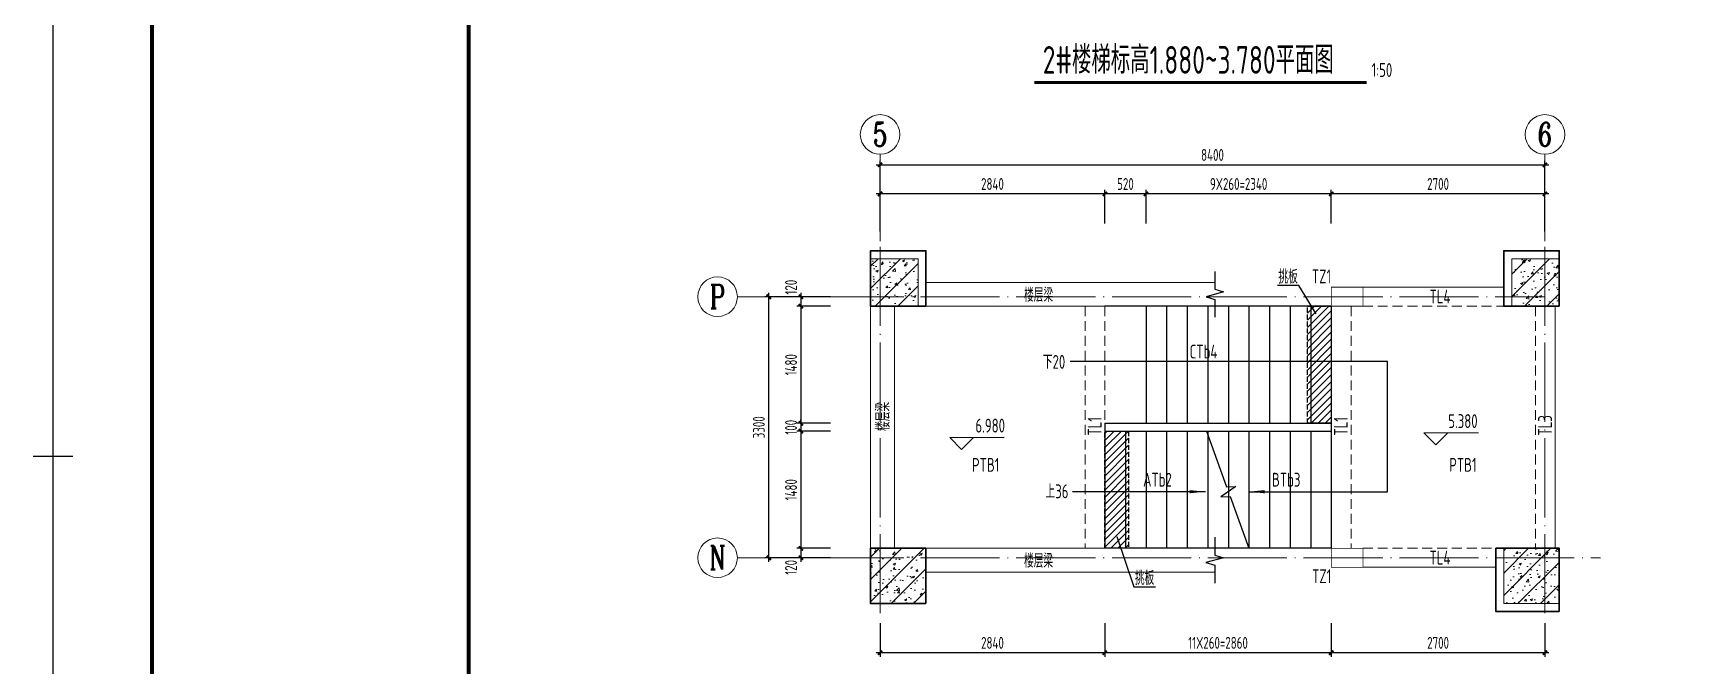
# Model space of a CAD drawing. Extents: x 56246 to 893198, y -950445 to -423535.
# Drawn here: x 249163 to 270155, y -483824 to -475828 of the extents above; entities that cross this region are included whole.
import ezdxf
from ezdxf.enums import TextEntityAlignment as Align

# ---------------------------------------------------------------- set-up
doc = ezdxf.new("R2010")
doc.units = 0
doc.header["$LTSCALE"] = 500
for name, pattern in [('CONTINOUS', [0]), ('DASH', [0.35, 0.25, -0.1]), ('DOTE', [2.42, 2, -0.2, 0.02, -0.2]), ('HIDDEN', [0.375, 0.25, -0.125])]:
    doc.linetypes.add(name, pattern=pattern)
for name, color, linetype, lineweight in [('0S-板-上层柱线', 6, 'Continuous', 18), ('0S-柱-线', 50, 'Continuous', 30), ('0S-梁-不可见', 4, 'HIDDEN', 18), ('0S-梁-线', 5, 'Continuous', 18), ('0S-楼梯-文字', 4, 'Continuous', 20), ('0S-轴线', 1, 'DOTE', 13), ('0S-轴线尺寸', 6, 'CONTINOUS', 18), ('0S-轴线编号', 6, 'CONTINOUS', 18), ('上层柱线', 6, 'Continuous', 18)]:
    doc.layers.add(name, color=color, linetype=linetype, lineweight=lineweight)
for name, color, linetype in [('PUB_DIM', 3, 'Continuous'), ('STAIR', 4, 'Continuous'), ('T-TK', 157, 'Continuous'), ('TEXT_LT', 90, 'Continuous'), ('THIN', 7, 'Continuous'), ('照明平面标注层', 111, 'Continuous')]:
    doc.layers.add(name, color=color, linetype=linetype)
doc.styles.add('TSSD_Axis', font='complex.shx', dxfattribs={"width": 0.7, "bigfont": 'hztxt.shx'})
doc.styles.add('TSSD_DIMENSION', font='tssdeng.shx', dxfattribs={"width": 0.7, "bigfont": 'Hztxt.shx'})
doc.styles.add('TSSD_Rein', font='Tssdeng.shx', dxfattribs={"width": 0.7, "bigfont": 'hztxt.shx'})
doc.dimstyles.new('TSSD_50_50', dxfattribs={"dimtxt": 150, "dimasz": 50, "dimexe": 50, "dimexo": 125, "dimgap": 50, "dimtad": 1, "dimdec": 0, "dimzin": 0, "dimdsep": 46, "dimtxsty": 'TSSD_DIMENSION', "dimblk": 'ARCHTICK', "dimblk1": 'ARCHTICK', "dimblk2": 'ARCHTICK', "dimcen": 0, "dimdle": 50, "dimclrt": 7, "dimadec": 0, "dimazin": 0, "dimtfac": 1, "dimtdec": 0, "dimtix": 1, "dimtmove": 2, "dimatfit": 3, "dimfxl": 1, "dimtolj": 1, "dimtzin": 0, "dimarcsym": 0})
pattern_1 = [(45, (-108978.55, 12065.8), (-141.421356, 141.421356), []), (50, (-108978.55, 12065.8), (286.90407, -25.10085), [30, -330]), (355, (-108978.55, 12065.8), (-55.50053, 300.87685), [24, -264]), (100.4514, (-108954.64, 12063.7), (231.40375, 275.77582), [25.49608, -280.45684]), (46.1842, (-108978.55, 12145.8), (426.89642, -66.2076), [45, -495]), (96.6356, (-108942.97, 12140.3), (373.86508, 389.64715), [38.2441, -420.6852]), (351.1842, (-108978.55, 12145.8), (373.86478, 389.64744), [36, -396]), (21, (-108938.55, 12125.8), (238.76282, -161.04756), [30, -330]), (326, (-108938.55, 12125.8), (97.32613, 290.06002), [24, -264]), (71.4514, (-108918.65, 12112.38), (336.08905, 129.0122), [25.49608, -280.45684]), (37.5, (-108978.55, 12065.8), (4.863942, 133.157542), [2, -260.8, 2, -268, 2, -265]), (7.5, (-108978.55, 12065.8), (105.227815, 157.764685), [2, -152.8, 2, -254.8, 2, -101]), (327.5, (-109067.75, 12065.8), (213.528974, -9.021949), [2, -100, 2, -312, 2, -414]), (317.5, (-109107.75, 12065.8), (233.27447, 40.041993), [2, -130, 2, -207.2, 2, -294])]

# ---------------------------------------------------------------- blocks, each defined once
blk = doc.blocks.new('A0-DWF')
at = {"layer": 'T-TK'}
for p, q in [((0, -84100), (0, 0)), ((118900, -84100), (118900, 0)), ((500, -42050), (0, -42050)), ((118900, -42050), (118400, -42050))]:
    blk.add_line(p, q, dxfattribs=at)
at = {"layer": 'T-TK', "const_width": 100}
for points in [[(2500, -83100), (117900, -83100), (117900, -1000), (2500, -1000)], [(10500, -83100), (2500, -83100), (2500, -21700), (10500, -21700)]]:
    blk.add_lwpolyline(points, close=True, dxfattribs=at)
blk = doc.blocks.new('ts_axno')
at = {"color": 0, "linetype": 'ByBlock', "lineweight": -2}
blk.add_circle((0, 0), 0.5, dxfattribs=at)
at = {"color": 0, "linetype": 'ByBlock', "lineweight": -2, "style": 'TSSD_Axis', "width": 0.7}
blk.add_attdef('A', text='', height=0.6, dxfattribs=at).set_placement((0, 0), align=Align.MIDDLE_CENTER)
blk = doc.blocks.new('_ArchTick')
at = {"color": 0, "linetype": 'ByBlock', "const_width": 0.5}
blk.add_lwpolyline([(-0.53, -0.53), (0.53, 0.53)], dxfattribs=at)
blk = doc.blocks.new('*D326')
at = {"layer": '0S-轴线尺寸', "color": 0, "lineweight": -2, "transparency": 16777216}
for p, q in [((259237, -479159), (258406, -479159)), ((258456, -482509), (258456, -479109)), ((259237, -482459), (258406, -482459))]:
    blk.add_line(p, q, dxfattribs=at)
at = {"layer": 'Defpoints', "color": 0, "transparency": 16777216}
for p in [(258456, -479159), (259362, -479159), (259362, -482459)]:
    blk.add_point(p, dxfattribs=at)
at = {"layer": '0S-轴线尺寸', "color": 0, "lineweight": -2, "transparency": 16777216, "xscale": 50, "yscale": 50, "zscale": 50}
for p, rotation in [((258456, -479159), 90), ((258456, -482459), 270)]:
    blk.add_blockref('_ArchTick', p, dxfattribs=dict(at, rotation=rotation))
at = {"layer": '0S-轴线尺寸', "color": 7, "transparency": 16777216, "insert": (258331, -480809), "char_height": 150, "attachment_point": 5, "rotation": 90, "style": 'TSSD_DIMENSION'}
blk.add_mtext('\\A1;3300', dxfattribs=at)
blk = doc.blocks.new('*D327')
at = {"layer": '0S-轴线尺寸', "color": 0, "lineweight": -2, "transparency": 16777216}
for p, q in [((259812, -477492), (268312, -477492)), ((259862, -478334), (259862, -477442)), ((268262, -478334), (268262, -477442))]:
    blk.add_line(p, q, dxfattribs=at)
at = {"layer": 'Defpoints', "color": 0, "transparency": 16777216}
for p in [(268262, -477492), (259862, -478459), (268262, -478459)]:
    blk.add_point(p, dxfattribs=at)
at = {"layer": '0S-轴线尺寸', "color": 0, "lineweight": -2, "transparency": 16777216, "xscale": 50, "yscale": 50, "zscale": 50, "rotation": 180}
blk.add_blockref('_ArchTick', (259862, -477492), dxfattribs=at)
at = {"layer": '0S-轴线尺寸', "color": 0, "lineweight": -2, "transparency": 16777216, "xscale": 50, "yscale": 50, "zscale": 50}
blk.add_blockref('_ArchTick', (268262, -477492), dxfattribs=at)
at = {"layer": '0S-轴线尺寸', "color": 7, "transparency": 16777216, "insert": (264062, -477367), "char_height": 150, "attachment_point": 5, "style": 'TSSD_DIMENSION'}
blk.add_mtext('\\A1;8400', dxfattribs=at)
blk = doc.blocks.new('_ARROW')
blk.add_solid([(0, 0), (-1, 0.1), (-1, -0.1)])
blk = doc.blocks.new('*D330')
at = {"layer": '0S-轴线尺寸', "color": 0, "lineweight": -2, "transparency": 16777216}
for p, q in [((258862, -479229), (258862, -480809)), ((259237, -479279), (258812, -479279)), ((259237, -480759), (258812, -480759))]:
    blk.add_line(p, q, dxfattribs=at)
at = {"layer": 'Defpoints', "color": 0, "transparency": 16777216}
for p in [(259362, -479279), (258862, -480759), (259362, -480759)]:
    blk.add_point(p, dxfattribs=at)
at = {"layer": '0S-轴线尺寸', "color": 0, "lineweight": -2, "transparency": 16777216, "xscale": 50, "yscale": 50, "zscale": 50}
for p, rotation in [((258862, -479279), 90), ((258862, -480759), 270)]:
    blk.add_blockref('_ArchTick', p, dxfattribs=dict(at, rotation=rotation))
at = {"layer": '0S-轴线尺寸', "color": 7, "transparency": 16777216, "insert": (258737, -480019), "char_height": 150, "attachment_point": 5, "rotation": 90, "style": 'TSSD_DIMENSION'}
blk.add_mtext('\\A1;1480', dxfattribs=at)
blk = doc.blocks.new('*D331')
at = {"layer": '0S-轴线尺寸', "color": 0, "lineweight": -2, "transparency": 16777216}
for p, q in [((259237, -480859), (258812, -480859)), ((258862, -480809), (258862, -482389)), ((259237, -482339), (258812, -482339))]:
    blk.add_line(p, q, dxfattribs=at)
at = {"layer": 'Defpoints', "color": 0, "transparency": 16777216}
for p in [(259362, -480859), (258862, -482339), (259362, -482339)]:
    blk.add_point(p, dxfattribs=at)
at = {"layer": '0S-轴线尺寸', "color": 0, "lineweight": -2, "transparency": 16777216, "xscale": 50, "yscale": 50, "zscale": 50}
for p, rotation in [((258862, -480859), 90), ((258862, -482339), 270)]:
    blk.add_blockref('_ArchTick', p, dxfattribs=dict(at, rotation=rotation))
at = {"layer": '0S-轴线尺寸', "color": 7, "transparency": 16777216, "insert": (258737, -481599), "char_height": 150, "attachment_point": 5, "rotation": 90, "style": 'TSSD_DIMENSION'}
blk.add_mtext('\\A1;1480', dxfattribs=at)
blk = doc.blocks.new('*D332')
at = {"layer": '0S-轴线尺寸', "color": 0, "lineweight": -2, "transparency": 16777216}
for p, q in [((259237, -482339), (258812, -482339)), ((258862, -482289), (258862, -482509)), ((259237, -482459), (258812, -482459))]:
    blk.add_line(p, q, dxfattribs=at)
at = {"layer": 'Defpoints', "color": 0, "transparency": 16777216}
for p in [(259362, -482339), (258862, -482459), (259362, -482459)]:
    blk.add_point(p, dxfattribs=at)
at = {"layer": '0S-轴线尺寸', "color": 0, "lineweight": -2, "transparency": 16777216, "xscale": 50, "yscale": 50, "zscale": 50}
for p, rotation in [((258862, -482339), 90), ((258862, -482459), 270)]:
    blk.add_blockref('_ArchTick', p, dxfattribs=dict(at, rotation=rotation))
at = {"layer": '0S-轴线尺寸', "color": 7, "transparency": 16777216, "insert": (258737, -482580), "char_height": 150, "attachment_point": 5, "rotation": 90, "style": 'TSSD_DIMENSION'}
blk.add_mtext('\\A1;120', dxfattribs=at)
blk = doc.blocks.new('*D333')
at = {"layer": '0S-轴线尺寸', "color": 0, "lineweight": -2, "transparency": 16777216}
for p, q in [((259237, -479159), (258812, -479159)), ((258862, -479109), (258862, -479329)), ((259237, -479279), (258812, -479279))]:
    blk.add_line(p, q, dxfattribs=at)
at = {"layer": 'Defpoints', "color": 0, "transparency": 16777216}
for p in [(259362, -479159), (258862, -479279), (259362, -479279)]:
    blk.add_point(p, dxfattribs=at)
at = {"layer": '0S-轴线尺寸', "color": 0, "lineweight": -2, "transparency": 16777216, "xscale": 50, "yscale": 50, "zscale": 50}
for p, rotation in [((258862, -479159), 90), ((258862, -479279), 270)]:
    blk.add_blockref('_ArchTick', p, dxfattribs=dict(at, rotation=rotation))
at = {"layer": '0S-轴线尺寸', "color": 7, "transparency": 16777216, "insert": (258737, -479038), "char_height": 150, "attachment_point": 5, "rotation": 90, "style": 'TSSD_DIMENSION'}
blk.add_mtext('\\A1;120', dxfattribs=at)
blk = doc.blocks.new('*D334')
at = {"layer": '0S-轴线尺寸', "color": 0, "lineweight": -2, "transparency": 16777216}
for p, q in [((259237, -480759), (258812, -480759)), ((259237, -480859), (258812, -480859)), ((258862, -480759), (258862, -480709)), ((258862, -480759), (258862, -480859)), ((258862, -480859), (258862, -480909))]:
    blk.add_line(p, q, dxfattribs=at)
at = {"layer": 'Defpoints', "color": 0, "transparency": 16777216}
for p in [(258862, -480859), (259362, -480759), (259362, -480859)]:
    blk.add_point(p, dxfattribs=at)
at = {"layer": '0S-轴线尺寸', "color": 0, "lineweight": -2, "transparency": 16777216, "xscale": 50, "yscale": 50, "zscale": 50}
for p, rotation in [((258862, -480759), 270), ((258862, -480859), 90)]:
    blk.add_blockref('_ArchTick', p, dxfattribs=dict(at, rotation=rotation))
at = {"layer": '0S-轴线尺寸', "color": 7, "transparency": 16777216, "insert": (258737, -480809), "char_height": 150, "attachment_point": 5, "rotation": 90, "style": 'TSSD_DIMENSION'}
blk.add_mtext('\\A1;100', dxfattribs=at)
blk = doc.blocks.new('*D328')
at = {"layer": '0S-轴线尺寸', "color": 0, "lineweight": -2, "transparency": 16777216}
for p, q in [((265612, -477859), (263172, -477859)), ((263222, -478234), (263222, -477809)), ((265562, -478234), (265562, -477809))]:
    blk.add_line(p, q, dxfattribs=at)
at = {"layer": 'Defpoints', "color": 0, "transparency": 16777216}
for p in [(263222, -477859), (263222, -478359), (265562, -478359)]:
    blk.add_point(p, dxfattribs=at)
at = {"layer": '0S-轴线尺寸', "color": 0, "lineweight": -2, "transparency": 16777216, "xscale": 50, "yscale": 50, "zscale": 50, "rotation": 180}
blk.add_blockref('_ArchTick', (263222, -477859), dxfattribs=at)
at = {"layer": '0S-轴线尺寸', "color": 0, "lineweight": -2, "transparency": 16777216, "xscale": 50, "yscale": 50, "zscale": 50}
blk.add_blockref('_ArchTick', (265562, -477859), dxfattribs=at)
at = {"layer": '0S-轴线尺寸', "color": 7, "transparency": 16777216, "insert": (264392, -477734), "char_height": 150, "attachment_point": 5, "style": 'TSSD_DIMENSION'}
blk.add_mtext('\\A1;9X260=2340', dxfattribs=at)
blk = doc.blocks.new('*D329')
at = {"layer": '0S-轴线尺寸', "color": 0, "lineweight": -2, "transparency": 16777216}
for p, q in [((268312, -477859), (265512, -477859)), ((265562, -478234), (265562, -477809)), ((268262, -478234), (268262, -477809))]:
    blk.add_line(p, q, dxfattribs=at)
at = {"layer": 'Defpoints', "color": 0, "transparency": 16777216}
for p in [(265562, -477859), (265562, -478359), (268262, -478359)]:
    blk.add_point(p, dxfattribs=at)
at = {"layer": '0S-轴线尺寸', "color": 0, "lineweight": -2, "transparency": 16777216, "xscale": 50, "yscale": 50, "zscale": 50, "rotation": 180}
blk.add_blockref('_ArchTick', (265562, -477859), dxfattribs=at)
at = {"layer": '0S-轴线尺寸', "color": 0, "lineweight": -2, "transparency": 16777216, "xscale": 50, "yscale": 50, "zscale": 50}
blk.add_blockref('_ArchTick', (268262, -477859), dxfattribs=at)
at = {"layer": '0S-轴线尺寸', "color": 7, "transparency": 16777216, "insert": (266912, -477734), "char_height": 150, "attachment_point": 5, "style": 'TSSD_DIMENSION'}
blk.add_mtext('\\A1;2700', dxfattribs=at)
blk = doc.blocks.new('*D335')
at = {"layer": '0S-轴线尺寸', "color": 0, "lineweight": -2, "transparency": 16777216}
for p, q in [((263272, -477859), (262652, -477859)), ((262702, -478234), (262702, -477809)), ((263222, -478234), (263222, -477809))]:
    blk.add_line(p, q, dxfattribs=at)
at = {"layer": 'Defpoints', "color": 0, "transparency": 16777216}
for p in [(262702, -477859), (262702, -478359), (263222, -478359)]:
    blk.add_point(p, dxfattribs=at)
at = {"layer": '0S-轴线尺寸', "color": 0, "lineweight": -2, "transparency": 16777216, "xscale": 50, "yscale": 50, "zscale": 50, "rotation": 180}
blk.add_blockref('_ArchTick', (262702, -477859), dxfattribs=at)
at = {"layer": '0S-轴线尺寸', "color": 0, "lineweight": -2, "transparency": 16777216, "xscale": 50, "yscale": 50, "zscale": 50}
blk.add_blockref('_ArchTick', (263222, -477859), dxfattribs=at)
at = {"layer": '0S-轴线尺寸', "color": 7, "transparency": 16777216, "insert": (262962, -477734), "char_height": 150, "attachment_point": 5, "style": 'TSSD_DIMENSION'}
blk.add_mtext('\\A1;520', dxfattribs=at)
blk = doc.blocks.new('*D336')
at = {"layer": '0S-轴线尺寸', "color": 0, "lineweight": -2, "transparency": 16777216}
for p, q in [((262752, -477859), (259812, -477859)), ((259862, -478234), (259862, -477809)), ((262702, -478234), (262702, -477809))]:
    blk.add_line(p, q, dxfattribs=at)
at = {"layer": 'Defpoints', "color": 0, "transparency": 16777216}
for p in [(259862, -477859), (259862, -478359), (262702, -478359)]:
    blk.add_point(p, dxfattribs=at)
at = {"layer": '0S-轴线尺寸', "color": 0, "lineweight": -2, "transparency": 16777216, "xscale": 50, "yscale": 50, "zscale": 50, "rotation": 180}
blk.add_blockref('_ArchTick', (259862, -477859), dxfattribs=at)
at = {"layer": '0S-轴线尺寸', "color": 0, "lineweight": -2, "transparency": 16777216, "xscale": 50, "yscale": 50, "zscale": 50}
blk.add_blockref('_ArchTick', (262702, -477859), dxfattribs=at)
at = {"layer": '0S-轴线尺寸', "color": 7, "transparency": 16777216, "insert": (261282, -477734), "char_height": 150, "attachment_point": 5, "style": 'TSSD_DIMENSION'}
blk.add_mtext('\\A1;2840', dxfattribs=at)
blk = doc.blocks.new('*D339')
at = {"layer": '0S-轴线尺寸', "color": 0, "lineweight": -2, "transparency": 16777216}
for p, q in [((259862, -483284), (259862, -483709)), ((262702, -483284), (262702, -483709)), ((262752, -483659), (259812, -483659))]:
    blk.add_line(p, q, dxfattribs=at)
at = {"layer": 'Defpoints', "color": 0, "transparency": 16777216}
for p in [(259862, -483159), (262702, -483159), (259862, -483659)]:
    blk.add_point(p, dxfattribs=at)
at = {"layer": '0S-轴线尺寸', "color": 0, "lineweight": -2, "transparency": 16777216, "xscale": 50, "yscale": 50, "zscale": 50, "rotation": 180}
blk.add_blockref('_ArchTick', (259862, -483659), dxfattribs=at)
at = {"layer": '0S-轴线尺寸', "color": 0, "lineweight": -2, "transparency": 16777216, "xscale": 50, "yscale": 50, "zscale": 50}
blk.add_blockref('_ArchTick', (262702, -483659), dxfattribs=at)
at = {"layer": '0S-轴线尺寸', "color": 7, "transparency": 16777216, "insert": (261282, -483534), "char_height": 150, "attachment_point": 5, "style": 'TSSD_DIMENSION'}
blk.add_mtext('\\A1;2840', dxfattribs=at)
blk = doc.blocks.new('*D337')
at = {"layer": '0S-轴线尺寸', "color": 0, "lineweight": -2, "transparency": 16777216}
for p, q in [((262702, -483284), (262702, -483709)), ((265562, -483284), (265562, -483709)), ((265612, -483659), (262652, -483659))]:
    blk.add_line(p, q, dxfattribs=at)
at = {"layer": 'Defpoints', "color": 0, "transparency": 16777216}
for p in [(262702, -483159), (265562, -483159), (262702, -483659)]:
    blk.add_point(p, dxfattribs=at)
at = {"layer": '0S-轴线尺寸', "color": 0, "lineweight": -2, "transparency": 16777216, "xscale": 50, "yscale": 50, "zscale": 50, "rotation": 180}
blk.add_blockref('_ArchTick', (262702, -483659), dxfattribs=at)
at = {"layer": '0S-轴线尺寸', "color": 0, "lineweight": -2, "transparency": 16777216, "xscale": 50, "yscale": 50, "zscale": 50}
blk.add_blockref('_ArchTick', (265562, -483659), dxfattribs=at)
at = {"layer": '0S-轴线尺寸', "color": 7, "transparency": 16777216, "insert": (264132, -483534), "char_height": 150, "attachment_point": 5, "style": 'TSSD_DIMENSION'}
blk.add_mtext('\\A1;11X260=2860', dxfattribs=at)
blk = doc.blocks.new('*D338')
at = {"layer": '0S-轴线尺寸', "color": 0, "lineweight": -2, "transparency": 16777216}
for p, q in [((265562, -483284), (265562, -483709)), ((268262, -483284), (268262, -483709)), ((268312, -483659), (265512, -483659))]:
    blk.add_line(p, q, dxfattribs=at)
at = {"layer": 'Defpoints', "color": 0, "transparency": 16777216}
for p in [(265562, -483159), (268262, -483159), (265562, -483659)]:
    blk.add_point(p, dxfattribs=at)
at = {"layer": '0S-轴线尺寸', "color": 0, "lineweight": -2, "transparency": 16777216, "xscale": 50, "yscale": 50, "zscale": 50, "rotation": 180}
blk.add_blockref('_ArchTick', (265562, -483659), dxfattribs=at)
at = {"layer": '0S-轴线尺寸', "color": 0, "lineweight": -2, "transparency": 16777216, "xscale": 50, "yscale": 50, "zscale": 50}
blk.add_blockref('_ArchTick', (268262, -483659), dxfattribs=at)
at = {"layer": '0S-轴线尺寸', "color": 7, "transparency": 16777216, "insert": (266912, -483534), "char_height": 150, "attachment_point": 5, "style": 'TSSD_DIMENSION'}
blk.add_mtext('\\A1;2700', dxfattribs=at)

msp = doc.modelspace()

# ---------------------------------------------------------------- hatches: boundary and pattern name
h = msp.add_hatch()
h.set_pattern_fill('ANSI31', color=256, scale=20)
h.set_pattern_definition([(45, (311344.696, -280799.82), (-44.90128, 44.90128), [])])
h.paths.add_polyline_path([(265262.3595, -480758.6476), (265262.3595, -479278.6476), (265562.3595, -479278.6476), (265562.3595, -480758.6476)])
h = msp.add_hatch()
h.set_pattern_fill('ANSI31', color=256, scale=20)
h.set_pattern_definition([(45, (308784.696, -282319.82), (-44.90128, 44.90128), [])])
h.paths.add_polyline_path([(262702.3595, -482338.6476), (262702.3595, -480858.6476), (263002.3595, -480858.6476), (263002.3595, -482338.6476)])
at = {"layer": '上层柱线'}
h = msp.add_hatch(dxfattribs=at)
h.set_pattern_fill('钢筋混凝土', color=256, scale=40, pattern_type=2)
h.set_pattern_definition(pattern_1)
h.paths.add_polyline_path([(260342.3595, -479278.6476), (260342.3595, -478678.6476), (259742.3595, -478678.6476), (259742.3595, -479278.6476)])
h = msp.add_hatch(dxfattribs=at)
h.set_pattern_fill('钢筋混凝土', color=256, scale=40, pattern_type=2)
h.set_pattern_definition(pattern_1)
h.paths.add_polyline_path([(268442.3595, -479278.6476), (268442.3595, -478678.6476), (267842.3595, -478678.6476), (267842.3595, -479278.6476)])
h = msp.add_hatch(dxfattribs=at)
h.set_pattern_fill('钢筋混凝土', color=256, scale=40, pattern_type=2)
h.set_pattern_definition(pattern_1)
h.paths.add_polyline_path([(260442.3595, -483038.6476), (260442.3595, -482338.6476), (259742.3595, -482338.6476), (259742.3595, -483038.6476)])
h = msp.add_hatch(dxfattribs=at)
h.set_pattern_fill('钢筋混凝土', color=256, scale=40, pattern_type=2)
h.set_pattern_definition(pattern_1)
h.paths.add_polyline_path([(268442.3595, -483038.6476), (268442.3595, -482338.6476), (267742.3595, -482338.6476), (267742.3595, -483038.6476)])

# ---------------------------------------------------------------- linework, layer by layer
at = {"linetype": 'DASH', "ltscale": 0.5}
for points in [[(265262.3595, -480758.6476), (265262.3595, -479278.6476), (265562.3595, -479278.6476), (265562.3595, -480758.6476)], [(262702.3595, -482338.6476), (262702.3595, -480858.6476), (263002.3595, -480858.6476), (263002.3595, -482338.6476)]]:
    msp.add_lwpolyline(points, close=True, dxfattribs=at)
at = {"layer": '0S-板-上层柱线', "const_width": 10}
for points in [[(265562.3595, -479278.6476), (265562.3595, -479038.6476), (265962.3595, -479038.6476), (265962.3595, -479278.6476)], [(265562.3595, -482578.6476), (265562.3595, -482338.6476), (265962.3595, -482338.6476), (265962.3595, -482578.6476)]]:
    msp.add_lwpolyline(points, close=True, dxfattribs=at)
at = {"layer": '0S-柱-线'}
for points in [[(260442.3595, -479278.6476), (260442.3595, -478578.6476), (259742.3595, -478578.6476), (259742.3595, -479278.6476)], [(268442.3595, -479278.6476), (268442.3595, -478578.6476), (267742.3595, -478578.6476), (267742.3595, -479278.6476)], [(260442.3595, -483038.6476), (260442.3595, -482338.6476), (259742.3595, -482338.6476), (259742.3595, -483038.6476)], [(268442.3595, -483138.6476), (268442.3595, -482338.6476), (267642.3595, -482338.6476), (267642.3595, -483138.6476)]]:
    msp.add_lwpolyline(points, close=True, dxfattribs=at)
at = {"layer": '0S-梁-不可见'}
for p, q in [((262452.3595, -479278.6476), (262452.3595, -482338.6476)), ((262702.3595, -479278.6476), (262702.3595, -482338.6476)), ((265812.3595, -479278.6476), (265812.3595, -482338.6476)), ((265962.3595, -479278.6476), (267742.3595, -479278.6476)), ((268142.3595, -479278.6476), (268142.3595, -482338.6476)), ((265962.3595, -482338.6476), (267642.3595, -482338.6476))]:
    msp.add_line(p, q, dxfattribs=at)
at = {"layer": '0S-梁-线'}
for p, q in [((260442.3595, -478978.6476), (264092.3595, -478978.6476)), ((265962.3595, -479038.6476), (267742.3595, -479038.6476)), ((259742.3595, -479278.6476), (259742.3595, -482338.6476)), ((260042.3595, -482338.6476), (260042.3595, -479278.6476)), ((260442.3595, -479278.6476), (264092.3595, -479278.6476)), ((265562.3595, -479278.6476), (265562.3595, -482338.6476)), ((268392.3595, -479278.6476), (268392.3595, -482338.6476)), ((260442.3595, -482338.6476), (264089.4692, -482338.6476)), ((265962.3595, -482578.6476), (267642.3595, -482578.6476)), ((260442.3595, -482638.6476), (264089.4692, -482638.6476))]:
    msp.add_line(p, q, dxfattribs=at)
at = {"layer": '0S-楼梯-文字'}
for p, q in [((266733.3875, -480880.9116), (267033.3875, -480880.9116)), ((266883.3875, -481030.9116), (266733.3875, -480880.9116)), ((266883.3875, -480880.9116), (267423.3875, -480880.9116)), ((267033.3875, -480880.9116), (266883.3875, -481030.9116)), ((260741.6103, -480938.0757), (261041.6103, -480938.0757)), ((260891.6103, -481088.0757), (260741.6103, -480938.0757)), ((260891.6103, -480938.0757), (261431.6103, -480938.0757)), ((261041.6103, -480938.0757), (260891.6103, -481088.0757))]:
    msp.add_line(p, q, dxfattribs=at)
at = {"layer": '0S-楼梯-文字', "const_width": 35}
msp.add_lwpolyline([(261812.7928, -476450.913), (266009.4251, -476450.913)], dxfattribs=at)
at = {"layer": '0S-轴线'}
for p, q in [((259862.3595, -483158.6476), (259862.3595, -478458.6476)), ((268262.3595, -483158.6476), (268262.3595, -478458.6476)), ((259162.3595, -479158.6476), (268262.3595, -479158.6476)), ((259162.3595, -482458.6476), (268962.3595, -482458.6476))]:
    msp.add_line(p, q, dxfattribs=at)
at = {"layer": '0S-轴线编号'}
for p, q in [((259862.3595, -478458.6476), (259862.3595, -477357.657)), ((268262.3595, -478458.6476), (268262.3595, -477357.657)), ((259162.3595, -479158.6476), (258059.5816, -479158.6476)), ((259162.3595, -482458.6476), (258059.5816, -482458.6476))]:
    msp.add_line(p, q, dxfattribs=at)
at = {"layer": 'PUB_DIM'}
for points in [[(264522.3595, -481623.6476), (266274.1993, -481623.6476), (266274.1993, -479979.1036), (262264.392, -479979.1036)], [(263971.5137, -481623.6476), (262291.9435, -481623.6476)]]:
    msp.add_lwpolyline(points, dxfattribs=at)
at = {"layer": 'STAIR'}
for p, q in [((265562.3595, -479278.6476), (262702.3595, -479278.6476)), ((263222.3595, -479278.6476), (263222.3595, -480758.6476)), ((263482.3595, -479278.6476), (263482.3595, -480758.6476)), ((263742.3595, -479278.6476), (263742.3595, -480758.6476)), ((264002.3595, -479278.6476), (264002.3595, -480758.6476)), ((264262.3595, -479278.6476), (264262.3595, -480758.6476)), ((264522.3595, -479278.6476), (264522.3595, -480758.6476)), ((264782.3595, -479278.6476), (264782.3595, -480758.6476)), ((265042.3595, -479278.6476), (265042.3595, -480758.6476)), ((265302.3595, -479278.6476), (265302.3595, -480758.6476)), ((265562.3595, -479278.6476), (265562.3595, -480758.6476)), ((262702.3595, -480758.6476), (262702.3595, -480858.6476)), ((262702.3595, -480758.6476), (265562.3595, -480758.6476)), ((262702.3595, -480858.6476), (262702.3595, -482338.6476)), ((262702.3595, -480858.6476), (265562.3595, -480858.6476)), ((262962.3595, -480858.6476), (262962.3595, -482338.6476)), ((263222.3595, -480858.6476), (263222.3595, -482338.6476)), ((263482.3595, -480858.6476), (263482.3595, -482338.6476)), ((263742.3595, -480858.6476), (263742.3595, -482338.6476)), ((263984.1777, -480858.6476), (264240.1462, -481562.561)), ((264002.3595, -480858.6476), (264002.3595, -482338.6476)), ((264262.3595, -480858.6476), (264262.3595, -482338.6476)), ((264522.3595, -480858.6476), (264522.3595, -482338.6476)), ((264782.3595, -480858.6476), (264782.3595, -482338.6476)), ((265042.3595, -480858.6476), (265042.3595, -482338.6476)), ((265302.3595, -480858.6476), (265302.3595, -482338.6476)), ((265562.3595, -480758.6476), (265562.3595, -480858.6476)), ((265562.3595, -480758.6476), (265562.3595, -480858.6476)), ((265562.3595, -480858.6476), (265562.3595, -482338.6476)), ((264355.4845, -481557.8621), (264169.2345, -481689.4332)), ((264169.2345, -481689.4332), (264284.5728, -481684.7342)), ((264240.1462, -481562.561), (264355.4845, -481557.8621)), ((264284.5728, -481684.7342), (264522.3595, -482338.6476)), ((265562.3595, -482338.6476), (262702.3595, -482338.6476))]:
    msp.add_line(p, q, dxfattribs=at)
at = {"layer": 'TEXT_LT'}
for points in [[(265371.2286, -479373.8596), (265154.6442, -479017.1854), (264882.6909, -479017.1854)], [(262853.4905, -482190.9217), (263070.0748, -482825.8311), (263342.0281, -482825.8311)]]:
    msp.add_lwpolyline(points, dxfattribs=at)
at = {"layer": 'THIN'}
for points in [[(264092.3595, -478838.6476), (264092.3595, -479063.6476), (264202.3595, -479098.6476), (263982.3595, -479158.6476), (264092.3595, -479193.6476), (264092.3595, -479418.6476)], [(264089.4692, -482198.6476), (264089.4692, -482423.6476), (264199.4692, -482458.6476), (263979.4692, -482518.6476), (264089.4692, -482553.6476), (264089.4692, -482778.6476)]]:
    msp.add_lwpolyline(points, dxfattribs=at)
at = {"layer": '上层柱线'}
for points in [[(260342.3595, -479278.6476), (260342.3595, -478678.6476), (259742.3595, -478678.6476), (259742.3595, -479278.6476)], [(268442.3595, -479278.6476), (268442.3595, -478678.6476), (267842.3595, -478678.6476), (267842.3595, -479278.6476)], [(260442.3595, -483038.6476), (260442.3595, -482338.6476), (259742.3595, -482338.6476), (259742.3595, -483038.6476)], [(268442.3595, -483038.6476), (268442.3595, -482338.6476), (267742.3595, -482338.6476), (267742.3595, -483038.6476)]]:
    msp.add_lwpolyline(points, close=True, dxfattribs=at)

# ---------------------------------------------------------------- block references
at = {"layer": '0S-轴线编号'}
ref = msp.add_blockref('ts_axno', (259862.359, -477107.657), dxfattribs=dict(at, xscale=-500, yscale=500, zscale=500, rotation=180))
ref.add_attrib('5', '5', dxfattribs={"height": 300, "style": 'TSSD_Axis', "width": 0.7}).set_placement((259862.359, -477107.657), align=Align.MIDDLE_CENTER)
ref = msp.add_blockref('ts_axno', (268262.3595, -477107.657), dxfattribs=dict(at, xscale=-500, yscale=500, zscale=500, rotation=180))
ref.add_attrib('6', '6', dxfattribs={"height": 300, "style": 'TSSD_Axis', "width": 0.7}).set_placement((268262.3595, -477107.657), align=Align.MIDDLE_CENTER)
ref = msp.add_blockref('ts_axno', (257809.5816, -479158.6476), dxfattribs=dict(at, xscale=500, yscale=500, zscale=500))
ref.add_attrib('P', 'P', dxfattribs={"height": 300, "style": 'TSSD_Axis', "width": 0.7}).set_placement((257809.5816, -479158.6476), align=Align.MIDDLE_CENTER)
ref = msp.add_blockref('ts_axno', (257809.5816, -482458.6476), dxfattribs=dict(at, xscale=500, yscale=500, zscale=500))
ref.add_attrib('M', 'N', dxfattribs={"height": 300, "style": 'TSSD_Axis', "width": 0.7}).set_placement((257809.5816, -482458.6476), align=Align.MIDDLE_CENTER)
at = {"layer": 'PUB_DIM', "xscale": 200, "yscale": 200, "zscale": 200}
msp.add_blockref('_ARROW', (263971.5137, -481623.6476), dxfattribs=at)
at = {"layer": 'PUB_DIM', "xscale": 200, "yscale": 200, "zscale": 200, "rotation": 180}
msp.add_blockref('_ARROW', (264522.3595, -481623.6476), dxfattribs=at)
at = {"layer": '照明平面标注层', "xscale": 0.5, "yscale": 0.5, "zscale": 0.5}
for p in [(189963.4361, -460154.8059), (249413.4361, -460154.8059)]:
    msp.add_blockref('A0-DWF', p, dxfattribs=at)

# ---------------------------------------------------------------- texts
at = {"layer": '0S-楼梯-文字', "width": 0.7}
for s, height, style, p in [('2#楼梯标高1.880~3.780平面图', 350, 'TSSD_DIMENSION', (261917.2758, -476340.1847)), ('1:50', 175, 'TSSD_Rein', (266071.0784, -476380.913)), ('TZ1', 175, 'TSSD_Rein', (265317.8831, -478989.8747)), ('楼层梁', 175, 'TSSD_Rein', (261680.9871, -479224.0161)), ('TL4', 175, 'TSSD_Rein', (266803.821, -479244.1134)), ('下20', 175, 'TSSD_Rein', (261918.8711, -480070.2553)), ('上36', 175, 'TSSD_Rein', (261952.6124, -481706.3332)), ('TL4', 175, 'TSSD_Rein', (266803.821, -482544.1134)), ('楼层梁', 175, 'TSSD_Rein', (261680.9871, -482584.0161)), ('TZ1', 175, 'TSSD_Rein', (265320.4217, -482779.3196))]:
    msp.add_text(s, height=height, dxfattribs=dict(at, style=style)).set_placement(p)
at = {"layer": '0S-楼梯-文字', "style": 'TSSD_Rein', "width": 0.7}
for s, p in [('楼层梁', (259985.371, -480854.3345)), ('TL1', (262660.9734, -480914.3345)), ('TL1', (265770.9734, -480914.3345)), ('TL3', (268350.9734, -480914.3345))]:
    msp.add_text(s, height=175, rotation=90, dxfattribs=at).set_placement(p)
for s, p in [('5.380', (267225.808, -480730.9116)), ('6.980', (261253.3154, -480788.0757)), ('PTB1', (261196.7982, -481284.2294)), ('PTB1', (267225.808, -481284.2294))]:
    msp.add_text(s, height=175, dxfattribs=at).set_placement(p, align=Align.MIDDLE)
at = {"layer": 'TEXT_LT', "style": 'TSSD_Rein', "width": 0.7}
for rotation, p in [(0.00000003, (264894.4402, -478993.3783, 33.9)), (359.99999997, (263081.4206, -482802.0239, 33.9))]:
    msp.add_text('挑板', height=175, rotation=rotation, dxfattribs=at).set_placement(p)
for s, p in [('CTb4', (263773.2966, -479940.0835)), ('ATb2', (263185.3087, -481559.6276)), ('BTb3', (264813.2966, -481559.6276))]:
    msp.add_text(s, height=175, dxfattribs=at).set_placement(p)

# ---------------------------------------------------------------- dimensions: what is measured, and where the dimension line sits
at = {"layer": '0S-轴线尺寸'}
for base, p1, p2, angle, picture, middle in [((268262.3595, -477491.8604), (259862.3595, -478458.6476), (268262.3595, -478458.6476), 180, '*D327', (264062.3595, -477366.8604)), ((258456.0672, -479158.6476), (259362.3595, -482458.6476), (259362.3595, -479158.6476), 90, '*D326', (258331.0672, -480808.6476))]:
    dim = msp.add_linear_dim(base=base, p1=p1, p2=p2, angle=angle, dimstyle='TSSD_50_50', dxfattribs=at)
    dim.commit()
    dim.dimension.update_dxf_attribs({"geometry": picture, "text_midpoint": middle})
for p1, p2, distance, picture, middle in [((262702.3595, -478358.6476), (259862.3595, -478358.6476), -500, '*D336', (261282.3595, -477733.6476)), ((263222.3595, -478358.6476), (262702.3595, -478358.6476), -500, '*D335', (262962.3595, -477733.6476)), ((268262.3595, -478358.6476), (265562.3595, -478358.6476), -500, '*D329', (266912.3595, -477733.6476)), ((259362.3595, -479278.6476), (259362.3595, -480758.6476), -500, '*D330', (258737.3595, -480018.6476)), ((259362.3595, -480758.6476), (259362.3595, -480858.6476), -500, '*D334', (258737.3595, -480808.6476)), ((259362.3595, -480858.6476), (259362.3595, -482338.6476), -500, '*D331', (258737.3595, -481598.6476)), ((262702.3595, -483158.6476), (259862.3595, -483158.6476), 500, '*D339', (261282.3595, -483533.6476)), ((268262.3595, -483158.6476), (265562.3595, -483158.6476), 500, '*D338', (266912.3595, -483533.6476))]:
    dim = msp.add_aligned_dim(p1=p1, p2=p2, distance=distance, dimstyle='TSSD_50_50', dxfattribs=at)
    dim.commit()
    dim.dimension.update_dxf_attribs({"geometry": picture, "text_midpoint": middle})
for p1, p2, distance, text, picture, middle in [((265562.3595, -478358.6476), (263222.3595, -478358.6476), -500, '9X260=<>', '*D328', (264392.3595, -477733.6476)), ((265562.3595, -483158.6476), (262702.3595, -483158.6476), 500, '11X260=<>', '*D337', (264132.3595, -483533.6476))]:
    dim = msp.add_aligned_dim(p1=p1, p2=p2, distance=distance, text=text, dimstyle='TSSD_50_50', dxfattribs=at)
    dim.commit()
    dim.dimension.update_dxf_attribs({"geometry": picture, "text_midpoint": middle})
for base, p1, p2, picture, middle in [((258862.3595, -479278.6476), (259362.3595, -479158.6476), (259362.3595, -479278.6476), '*D333', (258737.3595, -479037.6861)), ((258862.3595, -482458.6476), (259362.3595, -482338.6476), (259362.3595, -482458.6476), '*D332', (258737.3595, -482579.6092))]:
    dim = msp.add_linear_dim(base=base, p1=p1, p2=p2, angle=270, dimstyle='TSSD_50_50', dxfattribs=at)
    dim.commit()
    dim.dimension.update_dxf_attribs({"geometry": picture, "text_midpoint": middle, "dimtype": 161})

doc.saveas('drawing.dxf')
